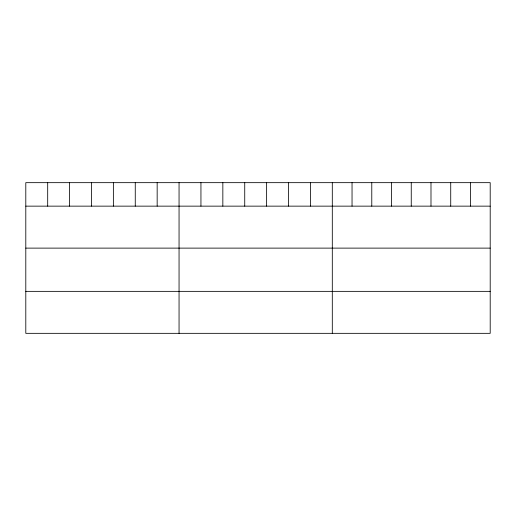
<?xml version="1.0" encoding="UTF-8"?>
<svg xmlns="http://www.w3.org/2000/svg" width="516" height="516" viewBox="0 0 516 516"><rect width="100%" height="100%" fill="white"/><g stroke="black" fill="none" stroke-linecap="round" stroke-linejoin="round"><path stroke-width="0.77" d="M490.2 206.142L490.2 333.336L25.8 333.336L25.8 182.664L490.2 182.664L490.2 206.142L25.8 206.142M25.8 248.119L490.2 248.119M25.8 291.359L490.2 291.359M470.463 182.664L470.463 206.142M450.726 182.664L450.726 206.142M430.989 182.664L430.989 206.142M411.252 182.664L411.252 206.142M391.515 182.664L391.515 206.142M371.778 182.664L371.778 206.142M352.041 182.664L352.041 206.142M332.304 182.664L332.304 333.336M310.413 182.664L310.413 206.142M288.515 182.664L288.515 206.142M266.624 182.664L266.624 206.142M244.732 182.664L244.732 206.142M222.841 182.664L222.841 206.142M200.943 182.664L200.943 206.142M179.052 182.664L179.052 333.336M157.161 182.664L157.161 206.142M135.263 182.664L135.263 206.142M113.372 182.664L113.372 206.142M91.48 182.664L91.48 206.142M69.589 182.664L69.589 206.142M47.691 182.664L47.691 206.142"/></g></svg>
